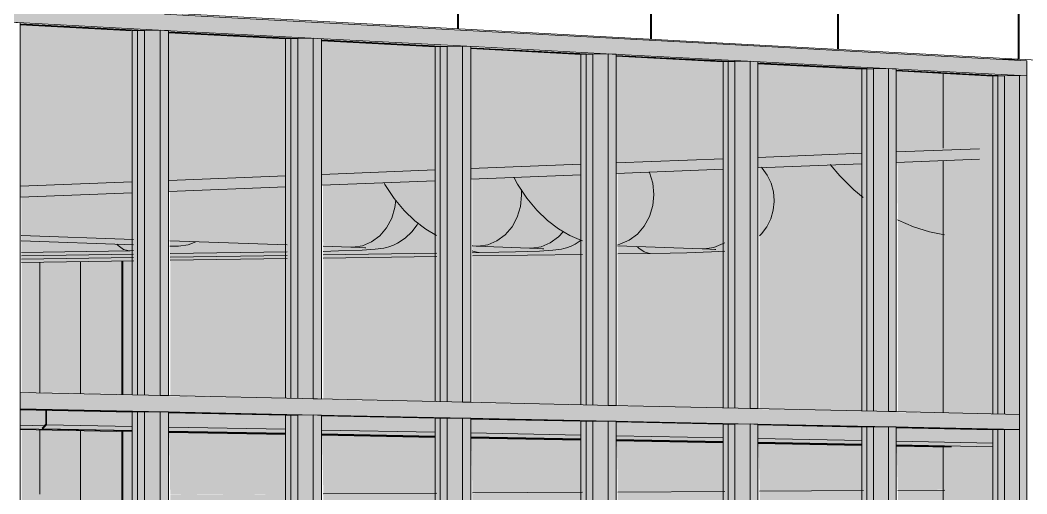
# Model space of a CAD drawing. Header units: inches. Extents: x 30764 to 92544, y -36095 to 66.
# Drawn here: x 92529.0074 to 92529.0726, y 66.0105 to 66.0412 of the extents above; entities that cross this region are included whole.
import ezdxf

# ---------------------------------------------------------------- set-up
doc = ezdxf.new("R2010")
doc.units = ezdxf.units.IN
doc.header["$MEASUREMENT"] = 0
for name, color, linetype, lineweight in [('A-GLAZ-CURT', 52, 'Continuous', 9), ('A-GLAZ-CWMG', 51, 'Continuous', 9), ('A-WALL-PATT', 111, 'Continuous', 13), ('I-WALL', 2, 'Continuous', 13), ('L-SITE-WALL', 31, 'Continuous', 13), ('M-HVAC-DUCT', 70, 'Continuous', 9), ('S-BEAM', 12, 'Continuous', 9)]:
    doc.layers.add(name, color=color, linetype=linetype, lineweight=lineweight)

# ---------------------------------------------------------------- blocks, each defined once
blk = doc.blocks.new('FP_55-Looking North East Copy 1')
at = {"layer": 'A-WALL-PATT', "lineweight": 9}
for p, q in [((31213.874903, 66.040658), (31213.874903, 66.065361)), ((31213.874969, 66.040654), (31213.874969, 66.065355)), ((31213.887409, 66.03998), (31213.887409, 66.064271)), ((31213.887472, 66.039976), (31213.887472, 66.064266)), ((31213.899504, 66.039324), (31213.899504, 66.063217)), ((31213.899566, 66.03932), (31213.899566, 66.063211)), ((31213.911209, 66.038615), (31213.911209, 66.062196)), ((31213.911269, 66.038686), (31213.911269, 66.062191)), ((31213.922542, 66.038075), (31213.911269, 66.038686))]:
    blk.add_line(p, q, dxfattribs=at)
blk = doc.blocks.new('FP_76-Looking North East Copy 1')
at = {"layer": 'A-WALL-PATT', "lineweight": 9}
for p, q in [((31213.847869, 66.017111), (31213.847869, 66.025543)), ((31213.850515, 66.017052), (31213.850515, 66.025581)), ((31213.85317, 66.016994), (31213.85317, 66.02562)), ((31213.847869, 66.010524), (31213.847869, 66.014705)), ((31213.850515, 65.990796), (31213.850515, 66.014654)), ((31213.85317, 65.990828), (31213.85317, 66.014604))]:
    blk.add_line(p, q, dxfattribs=at)

msp = doc.modelspace()

# ---------------------------------------------------------------- hatches: boundary and pattern name
at = {"layer": 'A-GLAZ-CURT', "lineweight": 5, "transparency": 33554458}
for points in [[(92529.015485, 66.016935), (92529.015485, 66.040542), (92529.00744, 66.040937), (92529.00744, 66.040905), (92529.014697, 66.040524), (92529.014697, 66.016953)], [(92529.007442, 66.029744), (92529.014699, 66.030048), (92529.0147, 66.040526), (92529.007443, 66.040894), (92529.007442, 66.02987)], [(92529.02541, 66.016717), (92529.02541, 66.040019), (92529.017054, 66.040432), (92529.017055, 66.0404), (92529.024628, 66.040002), (92529.024628, 66.016734)], [(92529.035082, 66.016504), (92529.035082, 66.03951), (92529.026958, 66.039938), (92529.026958, 66.039879), (92529.034306, 66.039493), (92529.034306, 66.016522)], [(92529.044512, 66.016297), (92529.044512, 66.039013), (92529.036609, 66.039429), (92529.03661, 66.039372), (92529.043741, 66.038997), (92529.043741, 66.016314)], [(92529.053707, 66.016095), (92529.053707, 66.038529), (92529.046018, 66.038934), (92529.046018, 66.038877), (92529.052942, 66.038513), (92529.052942, 66.016112)], [(92529.062677, 66.015898), (92529.062677, 66.038057), (92529.055193, 66.038451), (92529.055194, 66.038395), (92529.061918, 66.038041), (92529.061938, 66.015914)], [(92529.06203, 66.01593), (92529.06203, 66.029745), (92529.061041, 66.030636), (92529.060323, 66.031407), (92529.059948, 66.031866), (92529.06192, 66.031918), (92529.061922, 66.038043), (92529.055198, 66.038396), (92529.055195, 66.03165), (92529.055423, 66.031687), (92529.055748, 66.031262), (92529.056035, 66.030694), (92529.056209, 66.030091), (92529.056255, 66.029545), (92529.05618, 66.028861), (92529.055982, 66.028239), (92529.055705, 66.027725), (92529.055306, 66.027237), (92529.055306, 66.016079), (92529.060576, 66.015962)], [(92529.071161, 66.015711), (92529.071161, 66.037611), (92529.064144, 66.03798), (92529.064144, 66.037924), (92529.070407, 66.037595), (92529.070407, 66.015728)], [(92529.070408, 66.015728), (92529.070408, 66.037595), (92529.067189, 66.037766), (92529.067189, 66.032944), (92529.067326, 66.032863), (92529.067425, 66.03285), (92529.069542, 66.032888), (92529.069542, 66.032222), (92529.067189, 66.032129), (92529.067189, 66.015799), (92529.069215, 66.015754)], [(92529.067276, 66.027344), (92529.067272, 66.032151), (92529.064232, 66.03203), (92529.064265, 66.028292), (92529.065814, 66.027663), (92529.066622, 66.027442), (92529.067101, 66.027371)], [(92529.036714, 66.025945), (92529.043848, 66.026048), (92529.043836, 66.031223), (92529.036703, 66.03094), (92529.036714, 66.025948)], [(92529.046125, 66.02608), (92529.051532, 66.026187), (92529.052841, 66.02626), (92529.053048, 66.026298), (92529.053045, 66.03159), (92529.046115, 66.031313), (92529.046125, 66.026081)], [(92529.017149, 66.025664), (92529.024727, 66.025778), (92529.024715, 66.030463), (92529.017134, 66.030141), (92529.017149, 66.025671)], [(92529.027058, 66.025806), (92529.03441, 66.025915), (92529.034398, 66.030848), (92529.027047, 66.030556), (92529.027058, 66.025811)], [(92529.007527, 66.025526), (92529.01479, 66.025638), (92529.014774, 66.030066), (92529.007509, 66.029769), (92529.007527, 66.025535)], [(92529.014089, 66.016992), (92529.014089, 66.025621), (92529.007528, 66.025527), (92529.007528, 66.017137), (92529.008075, 66.017125)], [(92529.014792, 66.016976), (92529.014792, 66.025631), (92529.014089, 66.025621), (92529.014089, 66.016992)], [(92529.017054, 65.966262), (92529.02541, 65.966629), (92529.02541, 66.015643), (92529.024628, 66.015636), (92529.024731, 66.010535), (92529.017152, 66.010475), (92529.017153, 66.009699), (92529.021023, 66.009698), (92529.021023, 65.990911), (92529.02278, 65.990933), (92529.02278, 66.009736), (92529.024628, 66.009734), (92529.024628, 65.975082), (92529.02278, 65.975076), (92529.02278, 65.989289), (92529.021023, 65.989264), (92529.021023, 65.975426), (92529.021657, 65.975409), (92529.021657, 65.975108), (92529.017153, 65.975171), (92529.017152, 65.974356), (92529.024731, 65.974247), (92529.024628, 65.966644), (92529.017055, 65.966312)], [(92529.026958, 65.966697), (92529.035082, 65.967054), (92529.035082, 66.015444), (92529.034306, 66.015437), (92529.034414, 66.010592), (92529.027062, 66.010531), (92529.027062, 66.009759), (92529.033796, 66.009796), (92529.033796, 65.991064), (92529.034306, 65.991083), (92529.034306, 65.989467), (92529.033796, 65.989445), (92529.033796, 65.974923), (92529.027062, 65.974995), (92529.027062, 65.974214), (92529.034414, 65.974108), (92529.034306, 65.967068), (92529.026958, 65.966746)], [(92529.036609, 65.967121), (92529.044512, 65.967468), (92529.044512, 66.01525), (92529.043741, 66.015243), (92529.043852, 66.010647), (92529.036718, 66.010587), (92529.036719, 66.009805), (92529.043219, 66.00984), (92529.043239, 65.991175), (92529.04386, 65.991183), (92529.04386, 65.989585), (92529.043239, 65.989576), (92529.043239, 65.976093), (92529.036732, 65.975872), (92529.036757, 65.975119), (92529.043873, 65.975355), (92529.04384, 65.9748), (92529.036718, 65.974888), (92529.036718, 65.974075), (92529.043852, 65.973973), (92529.043741, 65.967481), (92529.03661, 65.967169)], [(92529.046018, 65.967534), (92529.053707, 65.967871), (92529.053707, 66.01506), (92529.052942, 66.015054), (92529.053055, 66.010701), (92529.04613, 66.010643), (92529.04613, 65.991212), (92529.047233, 65.991229), (92529.047233, 66.009869), (92529.052942, 66.00989), (92529.052942, 65.974682), (92529.047233, 65.974736), (92529.047233, 65.989635), (92529.04613, 65.989619), (92529.04613, 65.97394), (92529.053055, 65.973841), (92529.052942, 65.967885), (92529.046018, 65.967581)], [(92529.055193, 65.967937), (92529.062677, 65.968265), (92529.062677, 66.014876), (92529.061918, 66.01487), (92529.06203, 66.010754), (92529.055306, 66.010696), (92529.055307, 66.009913), (92529.058573, 66.00993), (92529.058573, 65.991361), (92529.059711, 65.991374), (92529.059711, 66.009936), (92529.061918, 66.009939), (92529.061918, 65.974555), (92529.059711, 65.974563), (92529.059711, 65.989811), (92529.058573, 65.989795), (92529.058573, 65.974579), (92529.055306, 65.974602), (92529.055306, 65.973809), (92529.06203, 65.973712), (92529.061918, 65.968278), (92529.055194, 65.967983)]]:
    msp.add_hatch(color=256, dxfattribs=at).paths.add_polyline_path(points, flags=0)
h = msp.add_hatch(color=256, dxfattribs=at)
h.paths.add_polyline_path([(92529.024731, 66.016756), (92529.024731, 66.025774), (92529.017152, 66.025665), (92529.017152, 66.016924), (92529.019961, 66.016862)], flags=0)
h.paths.add_polyline_path([(92529.017056, 66.030127), (92529.02463, 66.03043), (92529.024632, 66.040003), (92529.017058, 66.040402), (92529.017056, 66.030177)], flags=0)
h = msp.add_hatch(color=256, dxfattribs=at)
h.paths.add_polyline_path([(92529.034414, 66.016542), (92529.034414, 66.025913), (92529.027062, 66.025808), (92529.027062, 66.016705), (92529.034327, 66.016544)], flags=0)
h.paths.add_polyline_path([(92529.02696, 66.030523), (92529.034308, 66.030827), (92529.03431, 66.039495), (92529.026962, 66.039881), (92529.02696, 66.030637)], flags=0)
h = msp.add_hatch(color=256, dxfattribs=at)
h.paths.add_polyline_path([(92529.043852, 66.016333), (92529.043852, 66.026049), (92529.036718, 66.025946), (92529.036718, 66.016491), (92529.043356, 66.016344)], flags=0)
h.paths.add_polyline_path([(92529.036611, 66.030908), (92529.043743, 66.031193), (92529.043745, 66.038998), (92529.036613, 66.039373), (92529.036611, 66.031146)], flags=0)
h = msp.add_hatch(color=256, dxfattribs=at)
h.paths.add_polyline_path([(92529.053055, 66.016129), (92529.053023, 66.026284), (92529.052359, 66.026225), (92529.051124, 66.026174), (92529.047452, 66.0261), (92529.04613, 66.026081), (92529.04613, 66.016282), (92529.051827, 66.016156)], flags=0)
h.paths.add_polyline_path([(92529.04602, 66.031284), (92529.052944, 66.03156), (92529.052947, 66.038515), (92529.046022, 66.038879), (92529.04602, 66.031311)], flags=0)
h = msp.add_hatch(color=256, dxfattribs=at)
h.paths.add_polyline_path([(92529.067296, 66.015813), (92529.067296, 66.027349), (92529.066583, 66.027456), (92529.06561, 66.027745), (92529.064509, 66.028202), (92529.064257, 66.028297), (92529.064257, 66.015881), (92529.06495, 66.015865)], flags=0)
h.paths.add_polyline_path([(92529.064146, 66.032007), (92529.069542, 66.032222), (92529.069542, 66.032888), (92529.067315, 66.032869), (92529.067189, 66.032951), (92529.067189, 66.037766), (92529.064149, 66.037926), (92529.064146, 66.032678)], flags=0)
h = msp.add_hatch(color=256, dxfattribs=at)
h.paths.add_polyline_path([(92529.0553, 66.02724), (92529.055732, 66.027786), (92529.056015, 66.028309), (92529.056203, 66.028959), (92529.056248, 66.029543), (92529.056195, 66.030116), (92529.056015, 66.030741), (92529.055698, 66.031341), (92529.055407, 66.031684), (92529.055299, 66.03168), (92529.0553, 66.027242)], flags=0)
h.paths.add_polyline_path([(92529.062008, 66.029739), (92529.062006, 66.031942), (92529.059925, 66.03186), (92529.060553, 66.031101), (92529.061365, 66.030306)], flags=0)
h = msp.add_hatch(color=256, dxfattribs=at)
h.paths.add_polyline_path([(92529.00744, 65.96584), (92529.015485, 65.966193), (92529.015485, 66.015847), (92529.014697, 66.01584), (92529.014697, 65.966208), (92529.00744, 65.96589)], flags=0)
h.paths.add_polyline_path([(92529.009919, 65.974259), (92529.010744, 65.974298), (92529.010744, 65.98912), (92529.009256, 65.989073), (92529.009256, 65.975069), (92529.007528, 65.975063), (92529.007528, 65.974293), (92529.008074, 65.974285)], flags=0)
h.paths.add_polyline_path([(92529.009256, 65.990771), (92529.010744, 65.990789), (92529.010744, 66.010519), (92529.009256, 66.010527), (92529.007528, 66.010516), (92529.007528, 66.009729), (92529.009256, 66.009739), (92529.009256, 65.991472)], flags=0)
h = msp.add_hatch(color=256, dxfattribs=at)
h.paths.add_polyline_path([(92529.007441, 65.98909), (92529.014698, 65.989192), (92529.0147, 65.99085), (92529.007443, 65.990764), (92529.007441, 65.989161)], flags=0)
h.paths.add_polyline_path([(92529.0147, 66.014569), (92529.014697, 66.01584), (92529.007443, 66.01599), (92529.007443, 66.014707), (92529.013998, 66.014583)], flags=0)
h = msp.add_hatch(color=256, dxfattribs=at)
h.paths.add_polyline_path([(92529.017055, 65.989225), (92529.024628, 65.989343), (92529.024631, 65.990968), (92529.017057, 65.990878), (92529.017055, 65.989344)], flags=0)
h.paths.add_polyline_path([(92529.021145, 65.991341), (92529.021145, 65.992032), (92529.01929, 65.99204), (92529.01929, 65.99135)], flags=0)
h.paths.add_polyline_path([(92529.021145, 65.992265), (92529.021145, 65.992815), (92529.01929, 65.992817), (92529.01929, 65.992273)], flags=0)
h.paths.add_polyline_path([(92529.021145, 65.993331), (92529.021145, 66.009736), (92529.01929, 66.009703), (92529.01929, 65.993339), (92529.02114, 65.993331)], flags=0)
h.paths.add_polyline_path([(92529.017152, 66.010492), (92529.024731, 66.010536), (92529.024628, 66.015636), (92529.017055, 66.015791), (92529.017152, 66.010795)], flags=0)
h = msp.add_hatch(color=256, dxfattribs=at)
h.paths.add_polyline_path([(92529.026958, 65.989364), (92529.034307, 65.989467), (92529.034309, 65.991082), (92529.026961, 65.990995), (92529.026958, 65.989391)], flags=0)
h.paths.add_polyline_path([(92529.027062, 66.01055), (92529.034414, 66.010593), (92529.034306, 66.015437), (92529.026958, 66.015588), (92529.027062, 66.010813)], flags=0)
h = msp.add_hatch(color=256, dxfattribs=at)
h.paths.add_polyline_path([(92529.03661, 65.989499), (92529.043742, 65.989599), (92529.043745, 65.991194), (92529.036613, 65.99111), (92529.03661, 65.989741)], flags=0)
h.paths.add_polyline_path([(92529.036718, 66.010607), (92529.043852, 66.010648), (92529.043741, 66.015243), (92529.03661, 66.01539), (92529.036718, 66.010675)], flags=0)
h = msp.add_hatch(color=256, dxfattribs=at)
h.paths.add_polyline_path([(92529.014089, 65.97425), (92529.014089, 65.989167), (92529.010745, 65.989092), (92529.010745, 65.974298), (92529.01245, 65.974274)], flags=0)
h.paths.add_polyline_path([(92529.010745, 65.990789), (92529.014089, 65.990829), (92529.014089, 66.014602), (92529.007528, 66.014727), (92529.007528, 66.010517), (92529.010745, 66.010519), (92529.010745, 65.991517)], flags=0)
h = msp.add_hatch(color=256, dxfattribs=at)
h.paths.add_polyline_path([(92529.046019, 65.989631), (92529.052943, 65.989728), (92529.052946, 65.991304), (92529.046022, 65.991221), (92529.046018, 65.98987)], flags=0)
h.paths.add_polyline_path([(92529.04613, 66.010662), (92529.053055, 66.010702), (92529.052942, 66.015054), (92529.046018, 66.015196), (92529.04613, 66.011423)], flags=0)
h = msp.add_hatch(color=256, dxfattribs=at)
h.paths.add_polyline_path([(92529.055194, 65.98976), (92529.061918, 65.989854), (92529.061922, 65.99141), (92529.055197, 65.99133), (92529.055194, 65.989996)], flags=0)
h.paths.add_polyline_path([(92529.055306, 66.010716), (92529.06203, 66.010755), (92529.061918, 66.01487), (92529.055194, 66.015008), (92529.055306, 66.01128)], flags=0)
h = msp.add_hatch(color=256, dxfattribs=at)
h.paths.add_polyline_path([(92529.064145, 65.989885), (92529.070407, 65.989973), (92529.070408, 65.991464), (92529.067537, 65.991477), (92529.064148, 65.991437), (92529.064144, 65.990118)], flags=0)
h.paths.add_polyline_path([(92529.064257, 66.010768), (92529.067296, 66.010811), (92529.067296, 66.01359), (92529.067703, 66.013568), (92529.067733, 66.013609), (92529.067694, 66.013646), (92529.070407, 66.013594), (92529.070407, 66.014695), (92529.064144, 66.014824), (92529.064257, 66.010811)], flags=0)
h = msp.add_hatch(color=256, dxfattribs=at)
h.paths.add_polyline_path([(92529.064144, 65.968329), (92529.071161, 65.968642), (92529.071161, 66.014701), (92529.070407, 66.014695), (92529.070407, 65.96865), (92529.064144, 65.968376)], flags=0)
h.paths.add_polyline_path([(92529.067296, 65.973637), (92529.067297, 65.974457), (92529.064257, 65.974478), (92529.064257, 65.97368)], flags=0)
h.paths.add_polyline_path([(92529.064257, 66.009961), (92529.067296, 66.009999), (92529.067296, 66.010785), (92529.064257, 66.010749), (92529.064257, 66.00997)], flags=0)
h = msp.add_hatch(color=256, dxfattribs=at)
h.paths.add_polyline_path([(92529.014089, 65.97425), (92529.014792, 65.974273), (92529.014792, 65.989177), (92529.014089, 65.989137), (92529.014089, 65.977199)], flags=0)
h.paths.add_polyline_path([(92529.014089, 65.990829), (92529.014792, 65.990837), (92529.014792, 66.014589), (92529.014089, 66.014602), (92529.014089, 65.991158)], flags=0)
h = msp.add_hatch(color=256, dxfattribs=at)
h.paths.add_polyline_path([(92529.067189, 65.968508), (92529.070408, 65.968671), (92529.070408, 65.989973), (92529.067189, 65.989927), (92529.067189, 65.968642)], flags=0)
h.paths.add_polyline_path([(92529.070408, 65.991464), (92529.070408, 66.013594), (92529.067694, 66.013646), (92529.067733, 66.013609), (92529.067703, 66.013568), (92529.067189, 66.013577), (92529.067189, 66.010776), (92529.067296, 66.010785), (92529.067189, 65.991473), (92529.069215, 65.991469)], flags=0)
at = {"layer": 'A-GLAZ-CWMG', "lineweight": 5}
for points in [[(92529.016776, 66.04055), (92529.016776, 66.041607), (92529.006871, 66.042143), (92529.006871, 66.041072), (92529.016729, 66.040552)], [(92529.026686, 66.040027), (92529.026686, 66.04107), (92529.016776, 66.041592), (92529.016776, 66.04055), (92529.026416, 66.040041)], [(92529.036345, 66.039518), (92529.036345, 66.040548), (92529.026686, 66.04107), (92529.026686, 66.040027), (92529.036081, 66.039532)], [(92529.016499, 66.016913), (92529.016499, 66.040565), (92529.015485, 66.040542), (92529.015485, 66.016935), (92529.016453, 66.016914)], [(92529.017054, 66.016901), (92529.017054, 66.040535), (92529.016499, 66.04055), (92529.016499, 66.016913), (92529.016729, 66.016908)], [(92529.04576, 66.039021), (92529.04576, 66.040038), (92529.036345, 66.040548), (92529.036345, 66.039518), (92529.045503, 66.039035)], [(92529.026416, 66.016695), (92529.026416, 66.040041), (92529.02541, 66.040019), (92529.02541, 66.016717), (92529.025951, 66.016705)], [(92529.026957, 66.016683), (92529.026957, 66.040013), (92529.026416, 66.040027), (92529.026416, 66.016695)], [(92529.036081, 66.016482), (92529.036081, 66.039532), (92529.035082, 66.03951), (92529.035082, 66.016504), (92529.035609, 66.016493)], [(92529.036608, 66.016471), (92529.036608, 66.039504), (92529.036081, 66.039518), (92529.036081, 66.016482)], [(92529.054942, 66.038537), (92529.054942, 66.039541), (92529.04576, 66.040038), (92529.04576, 66.039021), (92529.054691, 66.03855)], [(92529.063898, 66.038065), (92529.063898, 66.039056), (92529.054942, 66.039517), (92529.054942, 66.038537), (92529.063653, 66.038077)], [(92529.045503, 66.016275), (92529.045503, 66.039035), (92529.044512, 66.039013), (92529.044512, 66.016297), (92529.045089, 66.016284)], [(92529.046017, 66.016264), (92529.046017, 66.039008), (92529.045503, 66.039021), (92529.045503, 66.016275), (92529.045589, 66.016273)], [(92529.072608, 66.037605), (92529.072608, 66.038585), (92529.063898, 66.039056), (92529.063898, 66.038065), (92529.07213, 66.03763)], [(92529.054691, 66.016073), (92529.054691, 66.03855), (92529.053707, 66.038529), (92529.053707, 66.016095), (92529.054208, 66.016084)], [(92529.055192, 66.016062), (92529.055192, 66.038524), (92529.054691, 66.038537), (92529.054691, 66.016073)], [(92529.063653, 66.015876), (92529.063653, 66.038077), (92529.062677, 66.038057), (92529.062677, 66.015898), (92529.063166, 66.015887)], [(92529.064142, 66.015865), (92529.064142, 66.038052), (92529.063653, 66.038064), (92529.063653, 66.015876)], [(92529.07213, 66.01569), (92529.07213, 66.03763), (92529.071161, 66.037605), (92529.071161, 66.015711), (92529.072021, 66.015692)], [(92529.072608, 66.015189), (92529.072608, 66.037605), (92529.07213, 66.037605), (92529.07213, 66.015199)], [(92529.016776, 66.01585), (92529.016776, 66.016907), (92529.007439, 66.017112), (92529.007439, 66.016043), (92529.016729, 66.015851)], [(92529.026686, 66.015646), (92529.026686, 66.016689), (92529.016776, 66.016875), (92529.016776, 66.01585), (92529.026416, 66.015651)], [(92529.036345, 66.015447), (92529.036345, 66.016476), (92529.026686, 66.016657), (92529.026686, 66.015646), (92529.036081, 66.015452)], [(92529.04576, 66.015253), (92529.04576, 66.016269), (92529.036345, 66.016445), (92529.036345, 66.015447), (92529.045503, 66.015258)], [(92529.054942, 66.015063), (92529.054942, 66.016068), (92529.04576, 66.016239), (92529.04576, 66.015253), (92529.054691, 66.015068)], [(92529.063898, 66.014879), (92529.063898, 66.015871), (92529.054942, 66.016037), (92529.054942, 66.015063), (92529.063653, 66.014884)], [(92529.016499, 65.966174), (92529.016499, 66.015856), (92529.015485, 66.015847), (92529.015485, 65.966193), (92529.01604, 65.966183)], [(92529.016499, 65.966174), (92529.017054, 65.966218), (92529.017054, 66.015844), (92529.016499, 66.015826), (92529.016499, 65.966218)], [(92529.026416, 65.96661), (92529.026416, 66.015651), (92529.02541, 66.015643), (92529.02541, 65.966629), (92529.025951, 65.966619)], [(92529.026416, 65.96661), (92529.026957, 65.966653), (92529.026957, 66.01564), (92529.026416, 66.015622), (92529.026416, 65.966653)], [(92529.036081, 65.967035), (92529.036081, 66.015452), (92529.035082, 66.015444), (92529.035082, 65.967054), (92529.035609, 65.967044)], [(92529.036081, 65.967035), (92529.036608, 65.967077), (92529.036608, 66.015441), (92529.036081, 66.015423), (92529.036081, 65.967077)], [(92529.07213, 66.014709), (92529.07213, 66.01569), (92529.063898, 66.01584), (92529.063898, 66.014879), (92529.07202, 66.014711)], [(92529.045503, 65.96745), (92529.045503, 66.015258), (92529.044512, 66.01525), (92529.044512, 65.967468), (92529.045025, 65.967458)], [(92529.045503, 65.96745), (92529.046017, 65.96749), (92529.046017, 66.015247), (92529.045503, 66.015229), (92529.045503, 65.96749)], [(92529.054691, 65.967854), (92529.054691, 66.015068), (92529.053707, 66.01506), (92529.053707, 65.967871), (92529.054208, 65.967862)], [(92529.054691, 65.967854), (92529.055192, 65.967893), (92529.055192, 66.015058), (92529.054691, 66.01504), (92529.054691, 65.967894)], [(92529.063653, 65.968248), (92529.063653, 66.014884), (92529.062677, 66.014876), (92529.062677, 65.968265), (92529.063166, 65.968257)], [(92529.063653, 65.968248), (92529.064142, 65.968287), (92529.064142, 66.014874), (92529.063653, 66.014855), (92529.063653, 65.968287)], [(92529.07213, 65.968621), (92529.07213, 66.014709), (92529.071161, 66.014695), (92529.071161, 65.968642), (92529.072021, 65.968623)], [(92529.07213, 65.968621), (92529.072608, 65.968642), (92529.072608, 66.015189), (92529.07213, 66.015185), (92529.07213, 65.972231)]]:
    msp.add_hatch(color=256, dxfattribs=at).paths.add_polyline_path(points, flags=0)
at = {"layer": 'L-SITE-WALL', "lineweight": 5}
msp.add_hatch(color=256, dxfattribs=at).paths.add_polyline_path([(92529.072021, 66.038617), (92529.072021, 66.038691), (92529.071046, 66.03867)], flags=0)

# ---------------------------------------------------------------- linework, layer by layer
at = {"layer": 'A-GLAZ-CURT'}
for p, q in [((92529.015485, 66.040542), (92529.00744, 66.040965)), ((92529.00744, 66.040931), (92529.015035, 66.040531)), ((92529.015485, 66.040542), (92529.015035, 66.040531)), ((92529.015035, 66.040531), (92529.015035, 66.016945)), ((92529.015485, 66.016935), (92529.015485, 66.040542)), ((92529.02541, 66.040019), (92529.017054, 66.040459)), ((92529.017055, 66.040425), (92529.024963, 66.040009)), ((92529.02541, 66.040019), (92529.024963, 66.040009)), ((92529.024963, 66.040009), (92529.024963, 66.016727)), ((92529.02541, 66.016717), (92529.02541, 66.040019)), ((92529.035082, 66.03951), (92529.026958, 66.039938)), ((92529.026958, 66.039904), (92529.034639, 66.0395)), ((92529.035082, 66.03951), (92529.034639, 66.0395)), ((92529.034639, 66.0395), (92529.034639, 66.016514)), ((92529.035082, 66.016504), (92529.035082, 66.03951)), ((92529.044512, 66.039013), (92529.036609, 66.039429)), ((92529.036609, 66.039396), (92529.044071, 66.039004)), ((92529.044512, 66.039013), (92529.044071, 66.039004)), ((92529.044071, 66.039004), (92529.044071, 66.016307)), ((92529.044512, 66.016297), (92529.044512, 66.039013)), ((92529.053707, 66.038529), (92529.046018, 66.038934)), ((92529.046018, 66.038902), (92529.05327, 66.03852)), ((92529.053707, 66.038529), (92529.05327, 66.03852)), ((92529.05327, 66.03852), (92529.05327, 66.016105)), ((92529.053707, 66.016095), (92529.053707, 66.038529)), ((92529.062677, 66.038057), (92529.055193, 66.038451)), ((92529.055193, 66.038419), (92529.062243, 66.038048)), ((92529.062677, 66.038057), (92529.062243, 66.038048)), ((92529.062243, 66.038048), (92529.062243, 66.015907)), ((92529.062677, 66.015898), (92529.062677, 66.038057)), ((92529.071161, 66.037611), (92529.064144, 66.03798)), ((92529.064144, 66.037948), (92529.07073, 66.037602)), ((92529.071161, 66.037611), (92529.07073, 66.037602)), ((92529.07073, 66.037602), (92529.07073, 66.015721)), ((92529.071161, 66.015711), (92529.071161, 66.037611)), ((92529.015485, 66.015847), (92529.00744, 66.016012)), ((92529.00744, 66.015999), (92529.015035, 66.015843)), ((92529.015485, 66.015847), (92529.015035, 66.015843)), ((92529.015035, 66.015843), (92529.015035, 65.966202)), ((92529.015485, 65.966193), (92529.015485, 66.015847)), ((92529.02541, 66.015643), (92529.017054, 66.015815)), ((92529.017055, 66.015801), (92529.024963, 66.015639)), ((92529.02541, 66.015643), (92529.024963, 66.015639)), ((92529.024963, 66.015639), (92529.024963, 65.966637)), ((92529.02541, 65.966629), (92529.02541, 66.015643)), ((92529.035082, 66.015444), (92529.026958, 66.015611)), ((92529.026958, 66.015598), (92529.034639, 66.01544)), ((92529.035082, 66.015444), (92529.034639, 66.01544)), ((92529.034639, 66.01544), (92529.034639, 65.967062)), ((92529.035082, 65.967054), (92529.035082, 66.015444)), ((92529.044512, 66.01525), (92529.036609, 66.015412)), ((92529.036609, 66.015399), (92529.044071, 66.015246)), ((92529.044512, 66.01525), (92529.044071, 66.015246)), ((92529.044071, 66.015246), (92529.044071, 65.967476)), ((92529.044512, 65.967468), (92529.044512, 66.01525)), ((92529.053707, 66.01506), (92529.046018, 66.015219)), ((92529.046018, 66.015206), (92529.05327, 66.015057)), ((92529.053707, 66.01506), (92529.05327, 66.015057)), ((92529.05327, 66.015057), (92529.05327, 65.967879)), ((92529.053707, 65.967871), (92529.053707, 66.01506)), ((92529.062677, 66.014876), (92529.055193, 66.01503)), ((92529.055193, 66.015017), (92529.062243, 66.014872)), ((92529.062677, 66.014876), (92529.062243, 66.014872)), ((92529.062243, 66.014872), (92529.062243, 65.968273)), ((92529.062677, 65.968265), (92529.062677, 66.014876)), ((92529.071161, 66.014701), (92529.064144, 66.014846)), ((92529.064144, 66.014833), (92529.07073, 66.014698)), ((92529.071161, 66.014701), (92529.07073, 66.014698)), ((92529.07073, 66.014698), (92529.07073, 65.968645)), ((92529.071161, 65.968637), (92529.071161, 66.014701))]:
    msp.add_line(p, q, dxfattribs=at)
at = {"layer": 'A-GLAZ-CWMG'}
for p, q in [((92529.026686, 66.04107), (92529.016776, 66.041607)), ((92529.006871, 66.041072), (92529.007439, 66.041042)), ((92529.016776, 66.04055), (92529.006871, 66.041072)), ((92529.007439, 66.041042), (92529.007439, 66.016577)), ((92529.014697, 66.040524), (92529.00744, 66.040905)), ((92529.036345, 66.040548), (92529.026686, 66.04107)), ((92529.014697, 66.040524), (92529.015485, 66.040542)), ((92529.014697, 66.016953), (92529.014697, 66.040524)), ((92529.015485, 66.040542), (92529.016499, 66.040565)), ((92529.016499, 66.040565), (92529.017054, 66.040535)), ((92529.016499, 66.040565), (92529.016499, 66.016913)), ((92529.026686, 66.040027), (92529.016776, 66.04055)), ((92529.017054, 66.040535), (92529.017054, 66.016901)), ((92529.024628, 66.040002), (92529.017055, 66.0404)), ((92529.04576, 66.040038), (92529.036345, 66.040548)), ((92529.024628, 66.040002), (92529.02541, 66.040019)), ((92529.024628, 66.016734), (92529.024628, 66.040002)), ((92529.02541, 66.040019), (92529.026416, 66.040041)), ((92529.026416, 66.040041), (92529.026957, 66.040013)), ((92529.026416, 66.040041), (92529.026416, 66.016695)), ((92529.036345, 66.039518), (92529.026686, 66.040027)), ((92529.026957, 66.040013), (92529.026957, 66.016683)), ((92529.034306, 66.039493), (92529.026958, 66.039879)), ((92529.034306, 66.039493), (92529.035082, 66.03951)), ((92529.034306, 66.016522), (92529.034306, 66.039493)), ((92529.035082, 66.03951), (92529.036081, 66.039532)), ((92529.036081, 66.039532), (92529.036608, 66.039504)), ((92529.036081, 66.039532), (92529.036081, 66.016482)), ((92529.04576, 66.039021), (92529.036345, 66.039518)), ((92529.036608, 66.039504), (92529.036608, 66.016471)), ((92529.054942, 66.039541), (92529.04576, 66.040038)), ((92529.063898, 66.039056), (92529.054942, 66.039541)), ((92529.043741, 66.038997), (92529.03661, 66.039372)), ((92529.043741, 66.038997), (92529.044512, 66.039013)), ((92529.043741, 66.016314), (92529.043741, 66.038997)), ((92529.044512, 66.039013), (92529.045503, 66.039035)), ((92529.045503, 66.039035), (92529.046017, 66.039008)), ((92529.045503, 66.039035), (92529.045503, 66.016275)), ((92529.054942, 66.038537), (92529.04576, 66.039021)), ((92529.046017, 66.039008), (92529.046017, 66.016264)), ((92529.052942, 66.038513), (92529.046018, 66.038877)), ((92529.072608, 66.038585), (92529.063898, 66.039056)), ((92529.052942, 66.038513), (92529.053707, 66.038529)), ((92529.052942, 66.016112), (92529.052942, 66.038513)), ((92529.053707, 66.038529), (92529.054691, 66.03855)), ((92529.054691, 66.03855), (92529.055192, 66.038524)), ((92529.054691, 66.03855), (92529.054691, 66.016073)), ((92529.063898, 66.038065), (92529.054942, 66.038537)), ((92529.055192, 66.038524), (92529.055192, 66.016062)), ((92529.061918, 66.038041), (92529.055194, 66.038395)), ((92529.072608, 66.038585), (92529.072608, 66.037605)), ((92529.061918, 66.038041), (92529.062677, 66.038057)), ((92529.061918, 66.015914), (92529.061918, 66.038041)), ((92529.062677, 66.038057), (92529.063653, 66.038077)), ((92529.063653, 66.038077), (92529.064142, 66.038052)), ((92529.063653, 66.038077), (92529.063653, 66.015876)), ((92529.072608, 66.037605), (92529.063898, 66.038065)), ((92529.064142, 66.038052), (92529.064142, 66.015865)), ((92529.070407, 66.037595), (92529.064144, 66.037924)), ((92529.070407, 66.037595), (92529.071161, 66.037611)), ((92529.070407, 66.015728), (92529.070407, 66.037595)), ((92529.071161, 66.037611), (92529.07213, 66.03763)), ((92529.07213, 66.03763), (92529.072608, 66.037605)), ((92529.07213, 66.015199), (92529.07213, 66.03763)), ((92529.072608, 66.015189), (92529.072608, 66.037605)), ((92529.007439, 66.016043), (92529.007439, 66.017112)), ((92529.016776, 66.016907), (92529.007439, 66.017112)), ((92529.017054, 66.016901), (92529.016499, 66.016913)), ((92529.026686, 66.016689), (92529.016776, 66.016907)), ((92529.026957, 66.016683), (92529.026416, 66.016695)), ((92529.036345, 66.016476), (92529.026686, 66.016689)), ((92529.007439, 66.016577), (92529.007439, 65.965776)), ((92529.016776, 66.01585), (92529.007439, 66.016043)), ((92529.036608, 66.016471), (92529.036081, 66.016482)), ((92529.04576, 66.016269), (92529.036345, 66.016476)), ((92529.046017, 66.016264), (92529.045503, 66.016275)), ((92529.054942, 66.016068), (92529.04576, 66.016269)), ((92529.055192, 66.016062), (92529.054691, 66.016073)), ((92529.063898, 66.015871), (92529.054942, 66.016068)), ((92529.014697, 66.01584), (92529.00744, 66.015989)), ((92529.014697, 66.01584), (92529.015485, 66.015847)), ((92529.014697, 65.966208), (92529.014697, 66.01584)), ((92529.015485, 66.015847), (92529.016499, 66.015856)), ((92529.016499, 66.015856), (92529.017054, 66.015844)), ((92529.016499, 66.015856), (92529.016499, 65.966174)), ((92529.026686, 66.015646), (92529.016776, 66.01585)), ((92529.017054, 66.015844), (92529.017054, 65.966199)), ((92529.024628, 66.015636), (92529.017055, 66.015791)), ((92529.024628, 66.015636), (92529.02541, 66.015643)), ((92529.024628, 65.966644), (92529.024628, 66.015636)), ((92529.02541, 66.015643), (92529.026416, 66.015651)), ((92529.026416, 66.015651), (92529.026957, 66.01564)), ((92529.026416, 66.015651), (92529.026416, 65.96661)), ((92529.036345, 66.015447), (92529.026686, 66.015646)), ((92529.026957, 66.01564), (92529.026957, 65.966634)), ((92529.034306, 66.015437), (92529.026958, 66.015588)), ((92529.034306, 66.015437), (92529.035082, 66.015444)), ((92529.034306, 65.967068), (92529.034306, 66.015437)), ((92529.035082, 66.015444), (92529.036081, 66.015452)), ((92529.036081, 66.015452), (92529.036608, 66.015441)), ((92529.036081, 66.015452), (92529.036081, 65.967035)), ((92529.04576, 66.015253), (92529.036345, 66.015447)), ((92529.036608, 66.015441), (92529.036608, 65.967059)), ((92529.043741, 66.015243), (92529.03661, 66.01539)), ((92529.064142, 66.015865), (92529.063653, 66.015876)), ((92529.07213, 66.01569), (92529.063898, 66.015871)), ((92529.07213, 66.01569), (92529.07213, 66.014709)), ((92529.043741, 66.015243), (92529.044512, 66.01525)), ((92529.043741, 65.967481), (92529.043741, 66.015243)), ((92529.044512, 66.01525), (92529.045503, 66.015258)), ((92529.045503, 66.015258), (92529.046017, 66.015247)), ((92529.045503, 66.015258), (92529.045503, 65.96745)), ((92529.054942, 66.015063), (92529.04576, 66.015253)), ((92529.046017, 66.015247), (92529.046017, 65.967472)), ((92529.052942, 66.015054), (92529.046018, 66.015196)), ((92529.052942, 66.015054), (92529.053707, 66.01506)), ((92529.052942, 65.967885), (92529.052942, 66.015054)), ((92529.053707, 66.01506), (92529.054691, 66.015068)), ((92529.054691, 66.015068), (92529.055192, 66.015058)), ((92529.054691, 66.015068), (92529.054691, 65.967854)), ((92529.063898, 66.014879), (92529.054942, 66.015063)), ((92529.055192, 66.015058), (92529.055192, 65.967876)), ((92529.061918, 66.01487), (92529.055194, 66.015008)), ((92529.061918, 66.01487), (92529.062677, 66.014876)), ((92529.061918, 65.968278), (92529.061918, 66.01487)), ((92529.062677, 66.014876), (92529.063653, 66.014884)), ((92529.063653, 66.014884), (92529.064142, 66.014874)), ((92529.063653, 66.014884), (92529.063653, 65.968248)), ((92529.07213, 66.014709), (92529.063898, 66.014879)), ((92529.064142, 66.014874), (92529.064142, 65.96827)), ((92529.070407, 66.014695), (92529.064144, 66.014824)), ((92529.070407, 65.96865), (92529.070407, 66.014717)), ((92529.071161, 66.014701), (92529.070407, 66.014695)), ((92529.07213, 66.014709), (92529.071161, 66.014701)), ((92529.07213, 65.968621), (92529.07213, 66.015199)), ((92529.072608, 65.968642), (92529.072608, 66.015189))]:
    msp.add_line(p, q, dxfattribs=at)
at = {"layer": 'I-WALL'}
for p, q in [((92529.064257, 66.010768), (92529.067296, 66.010786)), ((92529.027062, 66.01055), (92529.034414, 66.010593)), ((92529.036718, 66.010607), (92529.043852, 66.010648)), ((92529.04613, 66.010662), (92529.053055, 66.010702)), ((92529.055306, 66.010716), (92529.06203, 66.010755))]:
    msp.add_line(p, q, dxfattribs=at)
at = {"layer": 'L-SITE-WALL'}
for p, q in [((92529.005727, 66.042285), (92529.072021, 66.038691)), ((92529.071046, 66.03867), (92529.072021, 66.038691)), ((92529.072021, 66.038691), (92529.072021, 66.038617)), ((92529.067189, 66.032926), (92529.067189, 66.037766)), ((92529.067189, 66.015799), (92529.067189, 66.032129)), ((92529.014089, 66.016992), (92529.014089, 66.025621)), ((92529.014089, 65.990829), (92529.014089, 66.014602)), ((92529.067189, 65.991478), (92529.067189, 66.013577))]:
    msp.add_line(p, q, dxfattribs=at)
at = {"layer": 'M-HVAC-DUCT'}
for p, q in [((92529.039903, 66.029883), (92529.039885, 66.030246)), ((92529.039885, 66.030246), (92529.039903, 66.029883)), ((92529.014775, 66.027013), (92529.00751, 66.027267)), ((92529.014778, 66.026669), (92529.007514, 66.026921)), ((92529.024716, 66.026664), (92529.017135, 66.02693)), ((92529.017571, 66.026573), (92529.017138, 66.026588)), ((92529.017689, 66.026572), (92529.01757, 66.026573)), ((92529.028854, 66.026519), (92529.027048, 66.026582)), ((92529.028974, 66.026518), (92529.028853, 66.02652)), ((92529.028853, 66.02652), (92529.028974, 66.026518)), ((92529.036703, 66.026605), (92529.037088, 66.026579)), ((92529.037088, 66.026579), (92529.036703, 66.026605)), ((92529.04041, 66.026458), (92529.036966, 66.02658)), ((92529.040533, 66.026457), (92529.040406, 66.026459)), ((92529.040406, 66.026459), (92529.040533, 66.026457)), ((92529.051599, 66.026405), (92529.046116, 66.026602)), ((92529.014555, 66.026273), (92529.007521, 66.02617)), ((92529.014785, 66.026061), (92529.007523, 66.025955)), ((92529.014787, 66.025837), (92529.007525, 66.025732)), ((92529.014512, 66.026274), (92529.014785, 66.026307)), ((92529.024721, 66.026206), (92529.017144, 66.026096)), ((92529.024724, 66.025981), (92529.017146, 66.025872)), ((92529.024727, 66.025772), (92529.017149, 66.025663)), ((92529.034407, 66.026121), (92529.027055, 66.026015)), ((92529.034409, 66.025911), (92529.027058, 66.025805)), ((92529.037155, 66.026161), (92529.036711, 66.026155)), ((92529.043847, 66.026046), (92529.036713, 66.025944)), ((92529.037114, 66.026162), (92529.037156, 66.026162)), ((92529.037156, 66.026162), (92529.037114, 66.026162)), ((92529.048227, 66.026109), (92529.046125, 66.026079)), ((92529.048187, 66.02611), (92529.048228, 66.02611)), ((92529.048228, 66.02611), (92529.048187, 66.02611)), ((92529.051723, 66.026404), (92529.051598, 66.026406)), ((92529.051598, 66.026406), (92529.051723, 66.026404)), ((92529.014789, 66.025629), (92529.007527, 66.025525))]:
    msp.add_line(p, q, dxfattribs=at)
for points in [[(92529.056255, 66.029531, 0), (92529.056204, 66.030103, 0), (92529.056052, 66.030657, 0), (92529.055804, 66.031174, 0), (92529.055468, 66.03164, 0), (92529.055421, 66.031685, 0)], [(92529.059865, 66.031857, 0), (92529.060493, 66.031124, 0), (92529.061397, 66.030231, 0), (92529.062008, 66.029727, 0)], [(92529.039392, 66.031046, 0), (92529.039637, 66.03059, 0), (92529.040242, 66.029683, 0), (92529.04089, 66.028901, 0), (92529.041573, 66.028241, 0), (92529.042285, 66.027698, 0), (92529.043023, 66.027269, 0), (92529.043778, 66.02695, 0), (92529.043838, 66.026934, 0)], [(92529.048462, 66.029932, 0), (92529.048391, 66.030658, 0), (92529.048181, 66.031345, 0), (92529.048158, 66.031398, 0)], [(92529.048158, 66.031398, 0), (92529.048181, 66.031345, 0), (92529.048391, 66.030658, 0), (92529.048462, 66.029932, 0)], [(92529.030976, 66.030712, 0), (92529.031053, 66.03057, 0), (92529.031659, 66.029662, 0), (92529.032308, 66.028879, 0), (92529.032992, 66.028216, 0), (92529.033707, 66.02767, 0), (92529.0344, 66.027265, 0)], [(92529.037088, 66.026579, 0), (92529.037714, 66.02667, 0), (92529.038308, 66.02692, 0), (92529.038842, 66.027316, 0), (92529.039288, 66.027839, 0), (92529.039624, 66.028463, 0), (92529.039832, 66.029156, 0), (92529.039903, 66.029883, 0)], [(92529.039903, 66.029883, 0), (92529.039832, 66.029156, 0), (92529.039624, 66.028463, 0), (92529.039288, 66.027839, 0), (92529.038842, 66.027316, 0), (92529.038308, 66.02692, 0), (92529.037714, 66.02667, 0), (92529.037088, 66.026579, 0)], [(92529.04612, 66.02668, 0), (92529.046259, 66.026714, 0), (92529.046857, 66.026964, 0), (92529.047394, 66.027361, 0), (92529.047843, 66.027885, 0), (92529.048181, 66.02851, 0), (92529.048391, 66.029204, 0), (92529.048462, 66.029932, 0)], [(92529.048462, 66.029932, 0), (92529.048391, 66.029204, 0), (92529.048181, 66.02851, 0), (92529.047843, 66.027885, 0), (92529.047394, 66.027361, 0), (92529.046857, 66.026964, 0), (92529.046259, 66.026714, 0), (92529.04612, 66.02668, 0)], [(92529.031761, 66.029562, 0), (92529.031699, 66.029088, 0), (92529.031492, 66.028397, 0), (92529.031159, 66.027775, 0), (92529.030716, 66.027253, 0), (92529.030186, 66.026858, 0), (92529.029596, 66.026609, 0), (92529.028974, 66.026518, 0)], [(92529.028974, 66.026518, 0), (92529.029596, 66.026609, 0), (92529.030186, 66.026858, 0), (92529.030716, 66.027253, 0), (92529.031159, 66.027775, 0), (92529.031492, 66.028397, 0), (92529.031699, 66.029088, 0), (92529.031761, 66.029562, 0)], [(92529.055299, 66.027254, 0), (92529.055428, 66.027374, 0), (92529.055774, 66.027836, 0), (92529.056031, 66.028351, 0), (92529.056193, 66.028902, 0), (92529.056255, 66.029474, 0), (92529.056255, 66.029531, 0)], [(92529.027052, 66.026244, 0), (92529.028042, 66.026267, 0), (92529.029589, 66.026321, 0), (92529.030426, 66.026376, 0), (92529.030981, 66.026457, 0), (92529.031148, 66.026496, 0), (92529.031302, 66.02654, 0), (92529.031601, 66.026649, 0), (92529.031872, 66.026777, 0), (92529.03237, 66.0271, 0), (92529.032793, 66.027499, 0), (92529.033137, 66.027965, 0), (92529.033195, 66.028082, 0)], [(92529.064235, 66.028286, 0), (92529.064277, 66.028263, 0), (92529.06528, 66.027833, 0), (92529.066296, 66.027512, 0), (92529.067275, 66.027309, 0)], [(92529.042582, 66.027517, 0), (92529.042282, 66.027191, 0), (92529.041749, 66.026796, 0), (92529.041157, 66.026547, 0), (92529.040533, 66.026457, 0)], [(92529.040533, 66.026457, 0), (92529.041157, 66.026547, 0), (92529.041749, 66.026796, 0), (92529.042282, 66.027191, 0), (92529.042582, 66.027517, 0)], [(92529.013696, 66.026699, 0), (92529.013776, 66.026618, 0), (92529.014134, 66.026367, 0), (92529.014512, 66.026274, 0)], [(92529.018813, 66.026866, 0), (92529.018308, 66.026663, 0), (92529.017689, 66.026572, 0)], [(92529.029822, 66.02647, 0), (92529.02975, 66.026476, 0), (92529.029393, 66.026497, 0), (92529.028854, 66.026519, 0)], [(92529.036705, 66.026599, 0), (92529.03675, 66.026592, 0), (92529.036966, 66.02658, 0)], [(92529.037155, 66.026161, 0), (92529.038434, 66.026183, 0), (92529.039502, 66.026207, 0), (92529.04107, 66.026261, 0), (92529.041919, 66.026316, 0), (92529.042477, 66.026396, 0), (92529.042645, 66.026435, 0), (92529.042799, 66.026479, 0), (92529.0431, 66.026587, 0), (92529.043371, 66.026714, 0), (92529.043759, 66.026964, 0)], [(92529.041332, 66.026411, 0), (92529.041261, 66.026416, 0), (92529.040921, 66.026437, 0), (92529.04041, 66.026458, 0)], [(92529.047397, 66.026547, 0), (92529.047487, 66.026452, 0), (92529.047828, 66.026203, 0), (92529.048187, 66.02611, 0)], [(92529.048187, 66.02611, 0), (92529.047828, 66.026203, 0), (92529.047487, 66.026452, 0), (92529.047397, 66.026547, 0)], [(92529.053051, 66.026806, 0), (92529.052945, 66.026742, 0), (92529.05235, 66.026494, 0), (92529.051723, 66.026404, 0)], [(92529.051723, 66.026404, 0), (92529.05235, 66.026494, 0), (92529.052945, 66.026742, 0), (92529.053051, 66.026806, 0)], [(92529.03671, 66.026275, 0), (92529.036749, 66.026255, 0), (92529.037114, 66.026162, 0)], [(92529.037114, 66.026162, 0), (92529.036749, 66.026255, 0), (92529.03671, 66.026275, 0)], [(92529.048227, 66.026109, 0), (92529.049517, 66.026131, 0), (92529.050597, 66.026155, 0), (92529.052187, 66.026209, 0), (92529.053047, 66.026264, 0)], [(92529.052478, 66.02636, 0), (92529.052407, 66.026365, 0), (92529.052083, 66.026385, 0), (92529.051599, 66.026405, 0)]]:
    msp.add_polyline3d(points, dxfattribs=at)
at = {"layer": 'S-BEAM'}
for p, q in [((92529.055195, 66.032329), (92529.06192, 66.032591)), ((92529.064146, 66.032678), (92529.069542, 66.032888)), ((92529.036611, 66.031604), (92529.043743, 66.031882)), ((92529.04602, 66.031971), (92529.052944, 66.032241)), ((92529.055195, 66.03165), (92529.06192, 66.031918)), ((92529.064146, 66.032007), (92529.069542, 66.032222)), ((92529.017056, 66.030841), (92529.02463, 66.031136)), ((92529.02696, 66.031227), (92529.034308, 66.031514)), ((92529.036611, 66.030908), (92529.043743, 66.031193)), ((92529.04602, 66.031284), (92529.052944, 66.03156)), ((92529.007442, 66.030466), (92529.014699, 66.030749)), ((92529.017056, 66.030127), (92529.02463, 66.03043)), ((92529.02696, 66.030523), (92529.034308, 66.030816)), ((92529.007442, 66.029744), (92529.014699, 66.030033)), ((92529.009097, 66.015978), (92529.009097, 66.015048)), ((92529.009146, 66.015022), (92529.009146, 66.015977)), ((92529.007442, 66.014752), (92529.0147, 66.014614)), ((92529.007443, 66.014983), (92529.009003, 66.014953)), ((92529.007443, 66.014707), (92529.0147, 66.014569)), ((92529.009097, 66.015048), (92529.008855, 66.014807)), ((92529.008855, 66.014807), (92529.008887, 66.014763)), ((92529.008887, 66.014763), (92529.009146, 66.015022)), ((92529.008887, 66.014763), (92529.014698, 66.014653)), ((92529.009146, 66.015022), (92529.014697, 66.014914)), ((92529.017055, 66.014869), (92529.024628, 66.014722)), ((92529.017055, 66.014608), (92529.024628, 66.014464)), ((92529.017057, 66.014569), (92529.024631, 66.014426)), ((92529.017057, 66.014525), (92529.024631, 66.014382)), ((92529.026958, 66.014677), (92529.034306, 66.014535)), ((92529.026958, 66.01442), (92529.034307, 66.01428)), ((92529.026961, 66.014382), (92529.034309, 66.014242)), ((92529.026961, 66.014338), (92529.034309, 66.014199)), ((92529.03661, 66.01449), (92529.043741, 66.014352)), ((92529.03661, 66.014236), (92529.043742, 66.014101)), ((92529.036612, 66.014199), (92529.043744, 66.014064)), ((92529.036612, 66.014155), (92529.043744, 66.01402)), ((92529.046018, 66.014308), (92529.052942, 66.014174)), ((92529.046019, 66.014057), (92529.052943, 66.013926)), ((92529.055194, 66.014131), (92529.061918, 66.014001)), ((92529.046022, 66.01402), (92529.052946, 66.013889)), ((92529.046022, 66.013977), (92529.052946, 66.013847)), ((92529.055194, 66.013883), (92529.061918, 66.013755)), ((92529.055197, 66.013846), (92529.061921, 66.013719)), ((92529.055197, 66.013804), (92529.061921, 66.013677)), ((92529.064144, 66.013958), (92529.070407, 66.013836)), ((92529.064145, 66.013713), (92529.070407, 66.013594)), ((92529.064148, 66.013677), (92529.067733, 66.013609)), ((92529.064148, 66.013635), (92529.067703, 66.013568))]:
    msp.add_line(p, q, dxfattribs=at)

# ---------------------------------------------------------------- block references
at = {"layer": 'L-SITE-WALL', "lineweight": 9}
for name in ['FP_55-Looking North East Copy 1', 'FP_76-Looking North East Copy 1']:
    msp.add_blockref(name, (61315.160842, 0), dxfattribs=at)

doc.saveas('drawing.dxf')
